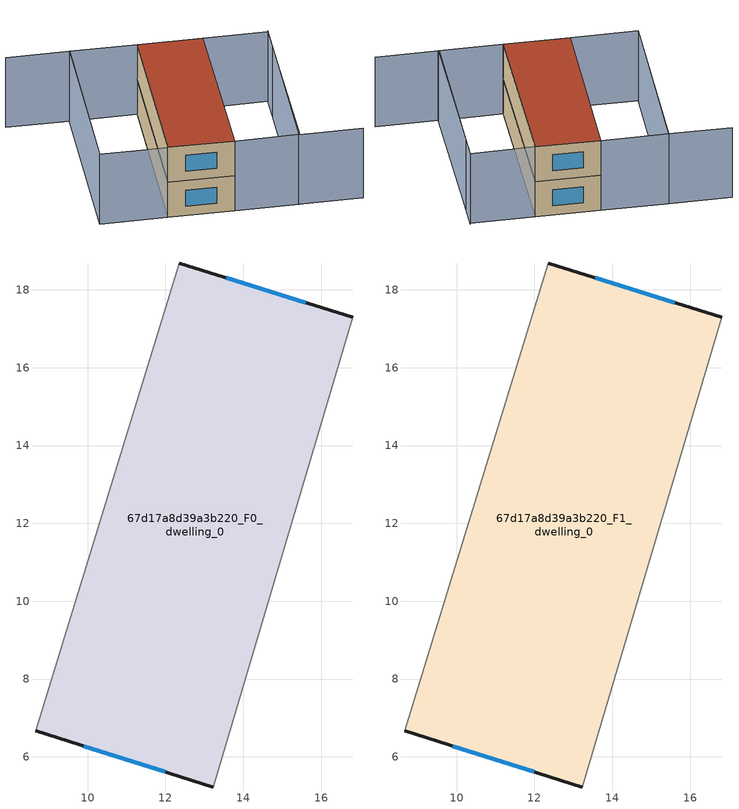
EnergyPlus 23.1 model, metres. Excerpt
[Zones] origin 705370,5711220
67d17a8d39a3b220_F0_dwelling_0
 floor ground (EU_floor_Construction): 16.81,17.3 13.22,5.23 8.67,6.67 12.36,18.69 z0
 wall outside (EU_wall_Construction): 16.81,17.3 12.36,18.69 / 8.67,6.67 13.22,5.23 z0:3
 wall adiabatic (EU_wall_Construction): 13.22,5.23 16.81,17.3 / 12.36,18.69 8.67,6.67 z0:3
 window (EU_Window_Construction): 15.61,17.67 13.56,18.31 / 9.9,6.28 11.99,5.62 z0.81:2.19
67d17a8d39a3b220_F1_dwelling_0
 floor to 67d17a8d39a3b220_F0_dwelling_0 (EU_floor_Construction): 16.81,17.3 13.22,5.23 8.67,6.67 12.36,18.69 z3
 wall outside (EU_wall_Construction): 16.81,17.3 12.36,18.69 / 8.67,6.67 13.22,5.23 z3:6
 wall adiabatic (EU_wall_Construction): 13.22,5.23 16.81,17.3 / 12.36,18.69 8.67,6.67 z3:6
 window (EU_Window_Construction): 15.61,17.67 13.56,18.31 / 9.9,6.28 11.99,5.62 z3.81:5.19
 roof outside (EU_roof_Construction): 13.22,5.23 16.81,17.3 12.36,18.69 8.67,6.67 z6
shading: 21.93,2.57 17.56,3.91 / 17.56,3.91 21.27,16.06 / 3.45,21.42 7.79,20.07 / 7.79,20.07 4.05,8.05 / 13.22,5.21 16.81,17.3 / 16.81,17.3 21.23,15.98 / 21.23,15.98 17.64,3.9 / 17.64,3.9 13.22,5.21 / 12.36,18.69 8.66,6.65 / 8.66,6.65 4.05,8.06 / 4.05,8.06 7.75,20.1 / 7.75,20.1 12.36,18.69 z0:6
[Building]
EU S2 Campaign: North Axis=0; Terrain=City; Solar Distribution=FullExterior
[Site:Location]
London: Latitude=51.5; Longitude=-0.5; Time Zone=0; Elevation=25
[SizingPeriod:WeatherFileDays]
AnnualSizingPeriod: Begin Month=1; Begin Day of Month=1; End Month=12; End Day of Month=31; Day of Week for Start Day=Monday; Use Weather File Daylight Saving Period=No; Use Weather File Rain and Snow Indicators=No
[MATERIAL]
EU_InternalMass_Material: Roughness=MediumRough; Thickness=0.1; Conductivity=1; Density=1800; Specific Heat=900; Thermal Absorptance=0.9; Solar Absorptance=0.7; Visible Absorptance=0.7
[MATERIAL:NOMASS] Roughness=MediumRough; Thermal Absorptance=0.9; Solar Absorptance=0.7; Visible Absorptance=0.7
Name | Thermal Resistance
EU_wall_NoMass | 0.555556
EU_roof_NoMass | 0.510204
EU_floor_NoMass | 1.68919
[WINDOWMATERIAL:SIMPLEGLAZINGSYSTEM]
EU_Window_SimpleGlazing: UFactor=3.96; Solar Heat Gain Coefficient=0.85; Visible Transmittance=0.85
[CONSTRUCTION]
EU_wall_Construction: EU_wall_NoMass
EU_roof_Construction: EU_roof_NoMass
EU_floor_Construction: EU_floor_NoMass
EU_Window_Construction: EU_Window_SimpleGlazing
EU_InternalMass_Construction: EU_InternalMass_Material
[ZONE] Type=1; Multiplier=1; Ceiling Height=autocalculate; Floor Area=autocalculate; Part of Total Floor Area=Yes
Name | Volume
67d17a8d39a3b220_F0_dwelling_0 | 178.247
67d17a8d39a3b220_F1_dwelling_0 | 178.245
[INTERNALMASS] Construction=EU_InternalMass_Construction; Surface Area=59.4152
Name | Zone or ZoneList
67d17a8d39a3b220_F0_dwelling_0_EU_InternalMass | 67d17a8d39a3b220_F0_dwelling_0
67d17a8d39a3b220_F1_dwelling_0_EU_InternalMass | 67d17a8d39a3b220_F1_dwelling_0
[OTHEREQUIPMENT] Fuel Type=Electricity; Design Level Calculation Method=Watts/Area; Power per Zone Floor Area=1; Fraction Latent=0; Fraction Radiant=0; Fraction Lost=0; Carbon Dioxide Generation Rate=0; EndUse Subcategory=EU_Step8_InternalGains
Name | Zone or ZoneList or Space or SpaceList | Schedule
EU_Step8_InternalGain_67d17a8d39a3b220_F0_dwelling_0_f000 | 67d17a8d39a3b220_F0_dwelling_0 | EU_Step8_GainSchedule_67d17a8d39a3b220_F0_dwelling_0_f000
EU_Step8_InternalGain_67d17a8d39a3b220_F1_dwelling_0_f000 | 67d17a8d39a3b220_F1_dwelling_0 | EU_Step8_GainSchedule_67d17a8d39a3b220_F1_dwelling_0_f000
[ZONEVENTILATION:DESIGNFLOWRATE] Schedule=EU_AlwaysOn; Design Flow Rate Calculation Method=AirChanges/Hour; Air Changes per Hour=0.48; Ventilation Type=Natural; Fan Pressure Rise=0; Fan Total Efficiency=1; Constant Term Coefficient=1; Temperature Term Coefficient=0; Velocity Term Coefficient=0; Velocity Squared Term Coefficient=0; Minimum Indoor Temperature=-100; Maximum Indoor Temperature=100; Delta Temperature=-100; Minimum Outdoor Temperature=-100; Maximum Outdoor Temperature=100; Maximum Wind Speed=40
Name | Zone or ZoneList or Space or SpaceList
EU_ConstantAir_67d17a8d39a3b220_F0_dwelling_0 | 67d17a8d39a3b220_F0_dwelling_0
EU_ConstantAir_67d17a8d39a3b220_F1_dwelling_0 | 67d17a8d39a3b220_F1_dwelling_0
[HVACTEMPLATE:THERMOSTAT] Constant Heating Setpoint=20; Constant Cooling Setpoint=50
EU_HeatOnly_67d17a8d39a3b220_F0_dwelling_0; EU_HeatOnly_67d17a8d39a3b220_F1_dwelling_0
[HVACTEMPLATE:ZONE:IDEALLOADSAIRSYSTEM] System Availability Schedule=EU_AlwaysOn; Maximum Heating Supply Air Temperature=50; Minimum Cooling Supply Air Temperature=13; Maximum Heating Supply Air Humidity Ratio=0.0156; Minimum Cooling Supply Air Humidity Ratio=0.0077; Heating Limit=NoLimit; Cooling Limit=NoLimit; Heating Availability Schedule=EU_AlwaysOn; Cooling Availability Schedule=EU_CoolingOff; Dehumidification Control Type=ConstantSensibleHeatRatio; Cooling Sensible Heat Ratio=0.7; Dehumidification Setpoint=60; Humidification Control Type=None; Humidification Setpoint=30; Outdoor Air Method=None; Outdoor Air Flow Rate per Person=0.00944; Outdoor Air Flow Rate per Zone Floor Area=0; Outdoor Air Flow Rate per Zone=0; Demand Controlled Ventilation Type=None; Outdoor Air Economizer Type=NoEconomizer; Heat Recovery Type=None; Sensible Heat Recovery Effectiveness=0.7; Latent Heat Recovery Effectiveness=0.65
Name | Template Thermostat
67d17a8d39a3b220_F0_dwelling_0 | EU_HeatOnly_67d17a8d39a3b220_F0_dwelling_0
67d17a8d39a3b220_F1_dwelling_0 | EU_HeatOnly_67d17a8d39a3b220_F1_dwelling_0
[SIZING:ZONE] Zone Cooling Design Supply Air Temperature Input Method=SupplyAirTemperature; Zone Cooling Design Supply Air Temperature=13; Zone Heating Design Supply Air Temperature Input Method=SupplyAirTemperature; Zone Heating Design Supply Air Temperature=50; Zone Cooling Design Supply Air Humidity Ratio=0.008; Zone Heating Design Supply Air Humidity Ratio=0.008; Cooling Design Air Flow Method=DesignDay; Cooling Design Air Flow Rate=0; Cooling Minimum Air Flow per Zone Floor Area=0.000762; Cooling Minimum Air Flow=0; Cooling Minimum Air Flow Fraction=0.2; Heating Design Air Flow Method=DesignDay; Heating Design Air Flow Rate=0; Heating Maximum Air Flow per Zone Floor Area=0.002032; Heating Maximum Air Flow=0.141576; Heating Maximum Air Flow Fraction=0.3; Account for Dedicated Outdoor Air System=No; Dedicated Outdoor Air System Control Strategy=NeutralSupplyAir; Dedicated Outdoor Air Low Setpoint Temperature for Design=autosize; Dedicated Outdoor Air High Setpoint Temperature for Design=autosize; Zone Load Sizing Method=Sensible Load Only No Latent Load; Zone Latent Cooling Design Supply Air Humidity Ratio Input Method=HumidityRatioDifference; Zone Cooling Design Supply Air Humidity Ratio Difference=0.005; Zone Latent Heating Design Supply Air Humidity Ratio Input Method=HumidityRatioDifference; Zone Humidification Design Supply Air Humidity Ratio Difference=0.005
67d17a8d39a3b220_F0_dwelling_0; 67d17a8d39a3b220_F1_dwelling_0
[SCHEDULE:CONSTANT]
Name | Hourly Value
EU_AlwaysOn | 1
EU_CoolingOff | 0
[SCHEDULE:FILE] Column Number=1; Rows to Skip at Top=0; Number of Hours of Data=8760; Column Separator=Comma; Interpolate to Timestep=No; Minutes per Item=60; Adjust Schedule for Daylight Savings=Yes
Name | File
EU_Step8_GainSchedule_67d17a8d39a3b220_F0_dwelling_0_f000 | ../../schedules/67d17a8d39a3b220/67d17a8d39a3b220_F0_dwelling_0_f000_gain.csv
EU_Step8_GainSchedule_67d17a8d39a3b220_F1_dwelling_0_f000 | ../../schedules/67d17a8d39a3b220/67d17a8d39a3b220_F1_dwelling_0_f000_gain.csv
